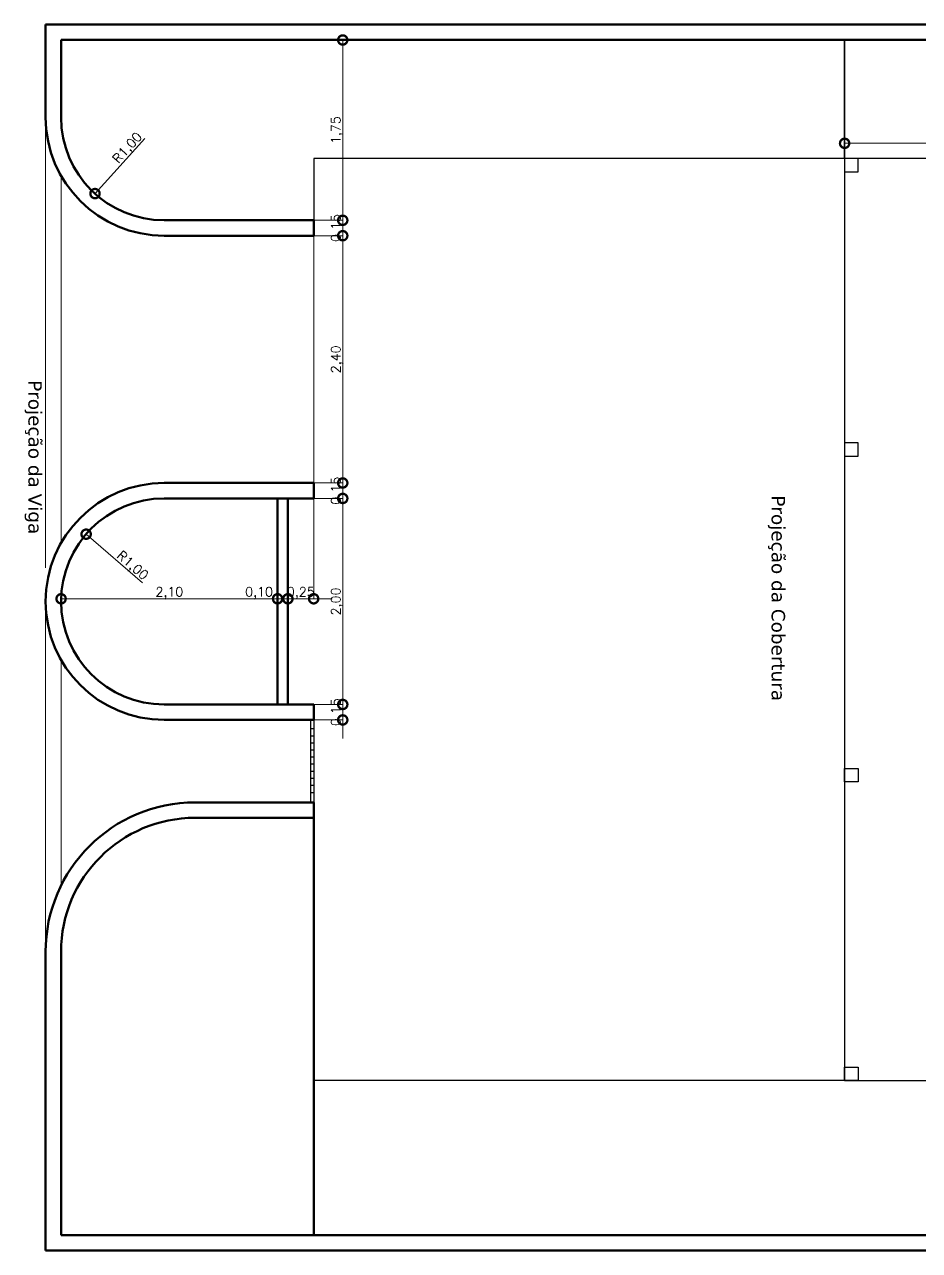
# Model space of a CAD drawing. Header units: millimetres. Extents: x 43 to 162, y -12 to 70.
# Drawn here: x 75.8 to 84.48, y 57.7 to 69.6 of the extents above; entities that cross this region are included whole.
import ezdxf

# ---------------------------------------------------------------- set-up
doc = ezdxf.new("R2010")
doc.units = ezdxf.units.MM
doc.header["$LTSCALE"] = 35
doc.header["$MEASUREMENT"] = 0
doc.header["$PDMODE"] = 35
doc.linetypes.add('HIDDEN2', pattern=[0.1875, 0.125, -0.0625])
for name, color, linetype, lineweight in [('ALVENARIA', 7, 'Continuous', 50), ('cotas', 1, 'Continuous', 9), ('PROJEÇÃO', 165, 'HIDDEN2', 18)]:
    doc.layers.add(name, color=color, linetype=linetype, lineweight=lineweight)
doc.layers.add('DESNÍVEL', color=251, linetype='Continuous')
doc.layers.add('detalhes', color=41, linetype='Continuous')
doc.styles.add('COTAS', font='romans.shx')
doc.styles.add('TEXTO ARQ', font='verdana.ttf')
doc.dimstyles.new('1 50', dxfattribs={"dimtxt": 0.09, "dimasz": 0.18, "dimexe": 0.0005, "dimexo": 0.001, "dimgap": 0.0006, "dimtad": 1, "dimzin": 0, "dimtxsty": 'COTAS', "dimblk": 'DOTSMALL', "dimcen": 0.003, "dimdle": 0.0003, "dimclrd": 256, "dimclre": 256, "dimclrt": 256, "dimazin": 0, "dimtfac": 1, "dimtix": 1, "dimtmove": 0, "dimatfit": 3, "dimldrblk": 'DOTSMALL', "dimfxl": 1, "dimtolj": 1, "dimtzin": 0, "dimlwd": -1, "dimlwe": -1, "dimarcsym": 0})

# ---------------------------------------------------------------- blocks, each defined once
blk = doc.blocks.new('_DotSmall')
at = {"color": 0, "const_width": 0.5}
blk.add_lwpolyline([(-0.0625, 0, 1), (0.0625, 0, 1)], format="xyb", close=True, dxfattribs=at)
blk = doc.blocks.new('*D203')
at = {"layer": 'cotas'}
blk.add_line((76.944, 64.181), (76.398, 64.652), dxfattribs=at)
at = {"layer": 'Defpoints', "color": 0}
for p in [(76.398, 64.652), (77.155, 63.999)]:
    blk.add_point(p, dxfattribs=at)
at = {"layer": 'cotas', "xscale": 0.18, "yscale": 0.18, "zscale": 0.18, "rotation": 139.2375765266339}
blk.add_blockref('_DotSmall', (76.398, 64.652), dxfattribs=at)
at = {"layer": 'cotas', "insert": (76.842, 64.34), "char_height": 0.09, "attachment_point": 5, "rotation": 319.2376, "style": 'COTAS'}
blk.add_mtext('\\A1;R1,00', dxfattribs=at)
blk = doc.blocks.new('*D202')
at = {"layer": 'cotas'}
blk.add_line((76.968, 68.493), (76.484, 67.958), dxfattribs=at)
at = {"layer": 'Defpoints', "color": 0}
for p in [(77.155, 68.699), (76.484, 67.958)]:
    blk.add_point(p, dxfattribs=at)
at = {"layer": 'cotas', "xscale": 0.18, "yscale": 0.18, "zscale": 0.18, "rotation": 227.8216680537003}
blk.add_blockref('_DotSmall', (76.484, 67.958), dxfattribs=at)
at = {"layer": 'cotas', "insert": (76.806, 68.395), "char_height": 0.09, "attachment_point": 5, "rotation": 47.8217, "style": 'COTAS'}
blk.add_mtext('\\A1;R1,00', dxfattribs=at)
blk = doc.blocks.new('*D201')
at = {"layer": 'cotas'}
for p, q in [((78.605, 64.998), (78.605, 64.024)), ((78.355, 64.025), (78.175, 64.025)), ((78.355, 64.026), (78.355, 64.025)), ((78.355, 64.025), (78.605, 64.025)), ((78.605, 64.025), (78.785, 64.025))]:
    blk.add_line(p, q, dxfattribs=at)
at = {"layer": 'Defpoints', "color": 0}
for p in [(78.605, 64.999), (78.355, 64.025), (78.605, 64.025)]:
    blk.add_point(p, dxfattribs=at)
at = {"layer": 'cotas', "xscale": 0.18, "yscale": 0.18, "zscale": 0.18}
blk.add_blockref('_DotSmall', (78.355, 64.025), dxfattribs=at)
at = {"layer": 'cotas', "xscale": 0.18, "yscale": 0.18, "zscale": 0.18, "rotation": 180}
blk.add_blockref('_DotSmall', (78.605, 64.025), dxfattribs=at)
at = {"layer": 'cotas', "insert": (78.48, 64.079), "char_height": 0.09, "attachment_point": 5, "style": 'COTAS'}
blk.add_mtext('\\A1;0,25', dxfattribs=at)
blk = doc.blocks.new('*D200')
at = {"layer": 'cotas'}
for p, q in [((78.255, 64), (78.255, 64.025)), ((78.255, 64.025), (78.355, 64.025)), ((78.355, 64.026), (78.355, 64.025))]:
    blk.add_line(p, q, dxfattribs=at)
at = {"layer": 'Defpoints', "color": 0}
for p in [(78.355, 64.025), (78.355, 64.025), (78.255, 63.999)]:
    blk.add_point(p, dxfattribs=at)
at = {"layer": 'cotas', "xscale": 0.18, "yscale": 0.18, "zscale": 0.18, "rotation": 180}
blk.add_blockref('_DotSmall', (78.255, 64.025), dxfattribs=at)
at = {"layer": 'cotas', "xscale": 0.18, "yscale": 0.18, "zscale": 0.18}
blk.add_blockref('_DotSmall', (78.355, 64.025), dxfattribs=at)
at = {"layer": 'cotas', "insert": (78.075, 64.079), "char_height": 0.09, "attachment_point": 5, "style": 'COTAS'}
blk.add_mtext('\\A1;0,10', dxfattribs=at)
blk = doc.blocks.new('*D199')
at = {"layer": 'cotas'}
for p, q in [((76.155, 64), (76.155, 64.025)), ((76.155, 64.025), (78.255, 64.025)), ((78.255, 64), (78.255, 64.025))]:
    blk.add_line(p, q, dxfattribs=at)
at = {"layer": 'Defpoints', "color": 0}
for p in [(78.255, 64.025), (76.155, 63.999), (78.255, 63.999)]:
    blk.add_point(p, dxfattribs=at)
at = {"layer": 'cotas', "xscale": 0.18, "yscale": 0.18, "zscale": 0.18, "rotation": 180}
blk.add_blockref('_DotSmall', (76.155, 64.025), dxfattribs=at)
at = {"layer": 'cotas', "xscale": 0.18, "yscale": 0.18, "zscale": 0.18}
blk.add_blockref('_DotSmall', (78.255, 64.025), dxfattribs=at)
at = {"layer": 'cotas', "insert": (77.205, 64.079), "char_height": 0.09, "attachment_point": 5, "style": 'COTAS'}
blk.add_mtext('\\A1;2,10', dxfattribs=at)
blk = doc.blocks.new('*D196')
at = {"layer": 'cotas'}
for p, q in [((78.791, 69.449), (78.888, 69.449)), ((78.887, 67.699), (78.887, 69.449)), ((78.606, 67.699), (78.888, 67.699))]:
    blk.add_line(p, q, dxfattribs=at)
at = {"layer": 'Defpoints', "color": 0}
for p in [(78.79, 69.449), (78.887, 69.449), (78.605, 67.699)]:
    blk.add_point(p, dxfattribs=at)
at = {"layer": 'cotas', "xscale": 0.18, "yscale": 0.18, "zscale": 0.18}
for p, rotation in [((78.887, 69.449), 90), ((78.887, 67.699), 270)]:
    blk.add_blockref('_DotSmall', p, dxfattribs=dict(at, rotation=rotation))
at = {"layer": 'cotas', "insert": (78.833, 68.574), "char_height": 0.09, "attachment_point": 5, "rotation": 90, "style": 'COTAS'}
blk.add_mtext('\\A1;1,75', dxfattribs=at)
blk = doc.blocks.new('*D195')
at = {"layer": 'cotas'}
for p, q in [((78.887, 67.699), (78.887, 67.879)), ((78.606, 67.699), (78.888, 67.699)), ((78.887, 67.549), (78.887, 67.699)), ((78.606, 67.549), (78.888, 67.549)), ((78.887, 67.549), (78.887, 67.369))]:
    blk.add_line(p, q, dxfattribs=at)
at = {"layer": 'Defpoints', "color": 0}
for p in [(78.605, 67.699), (78.887, 67.699), (78.605, 67.549)]:
    blk.add_point(p, dxfattribs=at)
at = {"layer": 'cotas', "xscale": 0.18, "yscale": 0.18, "zscale": 0.18}
for p, rotation in [((78.887, 67.699), 270), ((78.887, 67.549), 90)]:
    blk.add_blockref('_DotSmall', p, dxfattribs=dict(at, rotation=rotation))
at = {"layer": 'cotas', "insert": (78.833, 67.624), "char_height": 0.09, "attachment_point": 5, "rotation": 90, "style": 'COTAS'}
blk.add_mtext('\\A1;0,15', dxfattribs=at)
blk = doc.blocks.new('*D194')
at = {"layer": 'cotas'}
for p, q in [((78.606, 67.549), (78.888, 67.549)), ((78.887, 65.149), (78.887, 67.549)), ((78.606, 65.149), (78.888, 65.149))]:
    blk.add_line(p, q, dxfattribs=at)
at = {"layer": 'Defpoints', "color": 0}
for p in [(78.605, 67.549), (78.887, 67.549), (78.605, 65.149)]:
    blk.add_point(p, dxfattribs=at)
at = {"layer": 'cotas', "xscale": 0.18, "yscale": 0.18, "zscale": 0.18}
for p, rotation in [((78.887, 67.549), 90), ((78.887, 65.149), 270)]:
    blk.add_blockref('_DotSmall', p, dxfattribs=dict(at, rotation=rotation))
at = {"layer": 'cotas', "insert": (78.833, 66.349), "char_height": 0.09, "attachment_point": 5, "rotation": 90, "style": 'COTAS'}
blk.add_mtext('\\A1;2,40', dxfattribs=at)
blk = doc.blocks.new('*D193')
at = {"layer": 'cotas'}
for p, q in [((78.887, 65.149), (78.887, 65.329)), ((78.606, 65.149), (78.888, 65.149)), ((78.887, 64.999), (78.887, 65.149)), ((78.606, 64.999), (78.888, 64.999)), ((78.887, 64.999), (78.887, 64.819))]:
    blk.add_line(p, q, dxfattribs=at)
at = {"layer": 'Defpoints', "color": 0}
for p in [(78.605, 65.149), (78.887, 65.149), (78.605, 64.999)]:
    blk.add_point(p, dxfattribs=at)
at = {"layer": 'cotas', "xscale": 0.18, "yscale": 0.18, "zscale": 0.18}
for p, rotation in [((78.887, 65.149), 270), ((78.887, 64.999), 90)]:
    blk.add_blockref('_DotSmall', p, dxfattribs=dict(at, rotation=rotation))
at = {"layer": 'cotas', "insert": (78.833, 65.074), "char_height": 0.09, "attachment_point": 5, "rotation": 90, "style": 'COTAS'}
blk.add_mtext('\\A1;0,15', dxfattribs=at)
blk = doc.blocks.new('*D192')
at = {"layer": 'cotas'}
for p, q in [((78.606, 64.999), (78.888, 64.999)), ((78.887, 62.999), (78.887, 64.999)), ((78.606, 62.999), (78.888, 62.999))]:
    blk.add_line(p, q, dxfattribs=at)
at = {"layer": 'Defpoints', "color": 0}
for p in [(78.605, 64.999), (78.887, 64.999), (78.605, 62.999)]:
    blk.add_point(p, dxfattribs=at)
at = {"layer": 'cotas', "xscale": 0.18, "yscale": 0.18, "zscale": 0.18}
for p, rotation in [((78.887, 64.999), 90), ((78.887, 62.999), 270)]:
    blk.add_blockref('_DotSmall', p, dxfattribs=dict(at, rotation=rotation))
at = {"layer": 'cotas', "insert": (78.833, 63.999), "char_height": 0.09, "attachment_point": 5, "rotation": 90, "style": 'COTAS'}
blk.add_mtext('\\A1;2,00', dxfattribs=at)
blk = doc.blocks.new('*D191')
at = {"layer": 'cotas'}
for p, q in [((78.887, 62.999), (78.887, 63.179)), ((78.606, 62.999), (78.888, 62.999)), ((78.887, 62.849), (78.887, 62.999)), ((78.606, 62.849), (78.888, 62.849)), ((78.887, 62.849), (78.887, 62.669))]:
    blk.add_line(p, q, dxfattribs=at)
at = {"layer": 'Defpoints', "color": 0}
for p in [(78.605, 62.999), (78.887, 62.999), (78.605, 62.849)]:
    blk.add_point(p, dxfattribs=at)
at = {"layer": 'cotas', "xscale": 0.18, "yscale": 0.18, "zscale": 0.18}
for p, rotation in [((78.887, 62.999), 270), ((78.887, 62.849), 90)]:
    blk.add_blockref('_DotSmall', p, dxfattribs=dict(at, rotation=rotation))
at = {"layer": 'cotas', "insert": (78.833, 62.924), "char_height": 0.09, "attachment_point": 5, "rotation": 90, "style": 'COTAS'}
blk.add_mtext('\\A1;0,15', dxfattribs=at)
blk = doc.blocks.new('*D138')
at = {"layer": 'cotas'}
for p, q in [((83.755, 68.3), (83.755, 68.447)), ((91.335, 68.446), (83.755, 68.446))]:
    blk.add_line(p, q, dxfattribs=at)
at = {"layer": 'Defpoints', "color": 0}
for p in [(83.755, 68.446), (83.755, 68.299), (91.335, 68.149)]:
    blk.add_point(p, dxfattribs=at)
at = {"layer": 'cotas', "xscale": 0.18, "yscale": 0.18, "zscale": 0.18, "rotation": 180}
blk.add_blockref('_DotSmall', (83.755, 68.446), dxfattribs=at)
at = {"layer": 'cotas', "xscale": 0.18, "yscale": 0.18, "zscale": 0.18}
blk.add_blockref('_DotSmall', (91.335, 68.446), dxfattribs=at)
at = {"layer": 'cotas', "insert": (87.545, 68.53), "char_height": 0.09, "attachment_point": 5, "style": 'COTAS'}
blk.add_mtext('\\A1;7,58', dxfattribs=at)

msp = doc.modelspace()

# ---------------------------------------------------------------- linework, layer by layer
for p, q in [((83.755, 68.299), (83.755, 68.169)), ((83.885, 68.299), (83.755, 68.299)), ((83.885, 68.169), (83.885, 68.299)), ((83.755, 68.169), (83.885, 68.169)), ((83.885, 65.539), (83.755, 65.539)), ((83.755, 65.539), (83.755, 65.409)), ((83.885, 65.409), (83.885, 65.539)), ((83.755, 65.409), (83.885, 65.409)), ((83.755, 62.379), (83.885, 62.379)), ((83.755, 62.249), (83.755, 62.379)), ((83.885, 62.379), (83.885, 62.249)), ((83.885, 62.249), (83.755, 62.249)), ((83.755, 59.349), (83.755, 59.479)), ((83.755, 59.479), (83.885, 59.479)), ((83.885, 59.479), (83.885, 59.349)), ((83.885, 59.349), (83.755, 59.349))]:
    msp.add_line(p, q)
at = {"layer": 'ALVENARIA'}
for p, q in [((76.005, 69.599), (76.005, 68.699)), ((76.005, 69.599), (105.205, 69.599)), ((76.155, 69.449), (76.155, 68.699)), ((76.155, 69.449), (97.605, 69.449)), ((77.155, 67.699), (78.605, 67.699)), ((78.605, 67.699), (78.605, 67.549)), ((77.155, 67.549), (78.605, 67.549)), ((77.155, 65.149), (78.605, 65.149)), ((78.605, 65.149), (78.605, 64.999)), ((77.155, 64.999), (78.605, 64.999)), ((78.255, 64.999), (78.255, 62.999)), ((78.355, 64.999), (78.355, 62.999)), ((76.155, 63.999), (76.155, 63.999)), ((77.155, 62.999), (78.605, 62.999)), ((78.605, 62.999), (78.605, 62.849)), ((77.155, 62.849), (78.605, 62.849)), ((77.455, 62.049), (78.605, 62.049)), ((78.605, 62.049), (78.605, 61.899)), ((77.455, 61.899), (78.605, 61.899)), ((78.605, 61.899), (78.605, 57.849)), ((76.005, 60.599), (76.005, 57.699)), ((76.155, 60.599), (76.155, 57.849)), ((76.155, 57.849), (101.325, 57.849)), ((76.005, 57.699), (105.205, 57.699))]:
    msp.add_line(p, q, dxfattribs=at)
for centre, radius, start, end in [((77.155, 68.699), 1.15, 180, 270), ((77.155, 68.699), 1, 180, 270), ((77.155, 63.999), 1.15, 90, 180), ((77.155, 63.999), 1, 90, 180), ((77.155, 63.999), 1.15, 180, 270), ((77.155, 63.999), 1, 180, 270), ((77.455, 60.599), 1.45, 90, 180), ((77.455, 60.599), 1.3, 90, 180)]:
    msp.add_arc(centre, radius, start, end, dxfattribs=at)
at = {"layer": 'cotas'}
msp.add_line((78.605, 65.149), (78.605, 67.549), dxfattribs=at)
for points in [[(83.755, 69.449), (76.155, 69.449), (76.155, 68.699, 0.414214), (77.155, 67.699), (78.605, 67.699), (78.605, 68.299), (83.755, 68.299)], [(78.255, 64.999), (77.155, 64.999, 0.414214), (76.155, 63.999, 0.414214), (77.155, 62.999), (78.255, 62.999)], [(78.605, 61.899), (77.455, 61.899, 0.414214), (76.155, 60.599), (76.155, 57.849), (78.605, 57.849)]]:
    msp.add_lwpolyline(points, format="xyb", close=True, dxfattribs=at)
for points in [[(97.605, 69.449), (83.755, 69.449), (83.755, 68.299), (91.335, 68.299), (92.05, 68.299), (93.45, 68.299), (95.185, 68.299), (96.585, 68.299), (97.605, 68.299)], [(83.755, 68.299), (78.605, 68.299), (78.605, 67.699), (78.605, 67.549), (78.605, 65.149), (78.605, 64.999), (78.355, 64.999), (78.355, 62.999), (78.605, 62.999), (78.605, 62.849), (78.605, 62.049), (78.605, 61.899), (78.605, 59.349), (83.755, 59.349)], [(85.255, 59.349), (83.755, 59.349), (78.605, 59.349), (78.605, 57.849), (85.255, 57.849)]]:
    msp.add_lwpolyline(points, close=True, dxfattribs=at)
at = {"layer": 'DESNÍVEL'}
for p, q in [((83.755, 68.299), (83.755, 69.449)), ((83.755, 69.449), (83.755, 59.349)), ((83.755, 68.299), (78.605, 68.299)), ((78.605, 68.299), (78.605, 67.699)), ((91.335, 68.299), (83.755, 68.299)), ((83.755, 59.349), (78.605, 59.349)), ((83.755, 59.349), (85.255, 59.349))]:
    msp.add_line(p, q, dxfattribs=at)
at = {"layer": 'detalhes', "color": 152}
for p, q in [((78.575, 62.849), (78.575, 62.049)), ((78.605, 62.849), (78.605, 62.049)), ((78.605, 62.763), (78.575, 62.763)), ((78.605, 62.693), (78.575, 62.693)), ((78.605, 62.625), (78.575, 62.625)), ((78.605, 62.555), (78.575, 62.555)), ((78.605, 62.488), (78.575, 62.488)), ((78.605, 62.418), (78.575, 62.418)), ((78.605, 62.35), (78.575, 62.35)), ((78.605, 62.28), (78.575, 62.28)), ((78.605, 62.212), (78.575, 62.212)), ((78.605, 62.142), (78.575, 62.142))]:
    msp.add_line(p, q, dxfattribs=at)
at = {"layer": 'PROJEÇÃO'}
for p, q in [((76.005, 68.699), (76.005, 63.999)), ((76.155, 68.131), (76.155, 64.567)), ((76.005, 63.999), (76.005, 60.599)), ((76.155, 63.431), (76.155, 61.241))]:
    msp.add_line(p, q, dxfattribs=at)

# ---------------------------------------------------------------- texts
at = {"layer": 'PROJEÇÃO', "style": 'TEXTO ARQ'}
for s, p in [('Projeção da Viga', (75.838, 66.147)), ('Projeção da Cobertura', (83.047, 65.029))]:
    msp.add_text(s, height=0.13, rotation=270, dxfattribs=at).set_placement(p)

# ---------------------------------------------------------------- dimensions: what is measured, and where the dimension line sits
at = {"layer": 'cotas'}
for base, p1, p2, picture, middle in [((78.887, 69.449), (78.605, 67.699), (78.79, 69.449), '*D196', (78.833, 68.574)), ((78.887, 67.699), (78.605, 67.549), (78.605, 67.699), '*D195', (78.833, 67.624)), ((78.887, 67.549), (78.605, 65.149), (78.605, 67.549), '*D194', (78.833, 66.349)), ((78.887, 65.149), (78.605, 64.999), (78.605, 65.149), '*D193', (78.833, 65.074)), ((78.887, 64.999), (78.605, 62.999), (78.605, 64.999), '*D192', (78.833, 63.999)), ((78.887, 62.999), (78.605, 62.849), (78.605, 62.999), '*D191', (78.833, 62.924))]:
    dim = msp.add_linear_dim(base=base, p1=p1, p2=p2, angle=90, dimstyle='1 50', override={"dimtmove": 1}, dxfattribs=at)
    dim.commit()
    dim.dimension.update_dxf_attribs({"geometry": picture, "text_midpoint": middle})
for center, mpoint, picture, middle in [((77.155, 68.699), (76.484, 67.958), '*D202', (76.847, 68.359)), ((77.155, 63.999), (76.398, 64.652), '*D203', (76.807, 64.299))]:
    dim = msp.add_radius_dim(center=center, mpoint=mpoint, dimstyle='1 50', dxfattribs=at)
    dim.commit()
    dim.dimension.update_dxf_attribs({"geometry": picture, "text_midpoint": middle, "dimtype": 164})
for base, p1, p2, override, picture, middle in [((83.755, 68.446), (91.335, 68.149), (83.755, 68.299), {"dimgap": 0.03, "dimblk1": 'DOTSMALL', "dimblk2": 'DOTSMALL', "dimsah": 1, "dimse1": 1, "dimtmove": 1}, '*D138', (87.545, 68.53)), ((78.605, 64.025), (78.355, 64.025), (78.605, 64.999), {"dimtmove": 1}, '*D201', (78.48, 64.079))]:
    dim = msp.add_linear_dim(base=base, p1=p1, p2=p2, dimstyle='1 50', override=override, dxfattribs=at)
    dim.commit()
    dim.dimension.update_dxf_attribs({"geometry": picture, "text_midpoint": middle})
dim = msp.add_linear_dim(base=(78.255, 64.025), p1=(76.155, 63.999), p2=(78.255, 63.999), dimstyle='1 50', dxfattribs=at)
dim.commit()
dim.dimension.update_dxf_attribs({"geometry": '*D199', "text_midpoint": (77.205, 64.079)})
dim = msp.add_linear_dim(base=(78.355, 64.025), p1=(78.255, 63.999), p2=(78.355, 64.025), dimstyle='1 50', override={"dimtmove": 1}, dxfattribs=at)
dim.commit()
dim.dimension.update_dxf_attribs({"geometry": '*D200', "text_midpoint": (78.075, 64.025), "dimtype": 160})

doc.saveas('drawing.dxf')
